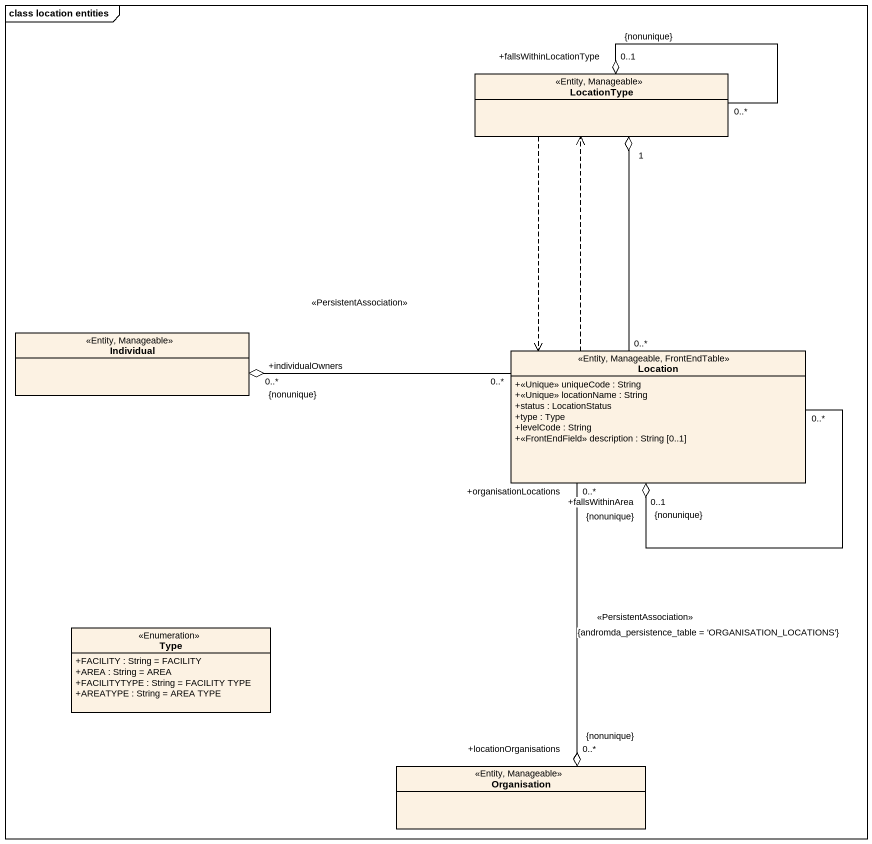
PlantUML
@startuml
mainframe class location entities
hide circle
hide empty members
skinparam classAttributeIconSize 0
class LocationType <<Entity, Manageable>>
class Individual <<Entity, Manageable>>
class Location <<Entity, Manageable, FrontEndTable>> {
  +<<Unique>> uniqueCode : String
  +<<Unique>> locationName : String
  +status : LocationStatus
  +type : Type
  +levelCode : String
  +<<FrontEndField>> description : String [0..1]
}
class Type <<Enumeration>> {
  +FACILITY : String = FACILITY
  +AREA : String = AREA
  +FACILITYTYPE : String = FACILITY TYPE
  +AREATYPE : String = AREA TYPE
}
class Organisation <<Entity, Manageable>>
LocationType "+fallsWithinLocationType\n0..1\n{nonunique}" o-- "0..*" LocationType
LocationType "1" o-- "0..*" Location
LocationType ..> Location
Individual "+individualOwners\n0..*\n{nonunique}" o-right- "0..*" Location : <<PersistentAssociation>>
Location .up.> LocationType
Location "+fallsWithinArea\n0..1\n{nonunique}" o-- "0..*" Location
Organisation "+locationOrganisations\n0..*\n{nonunique}" o-up- "+organisationLocations\n0..*\n{nonunique}" Location : <<PersistentAssociation>>\n{andromda_persistence_table = 'ORGANISATION_LOCATIONS'}
@enduml
